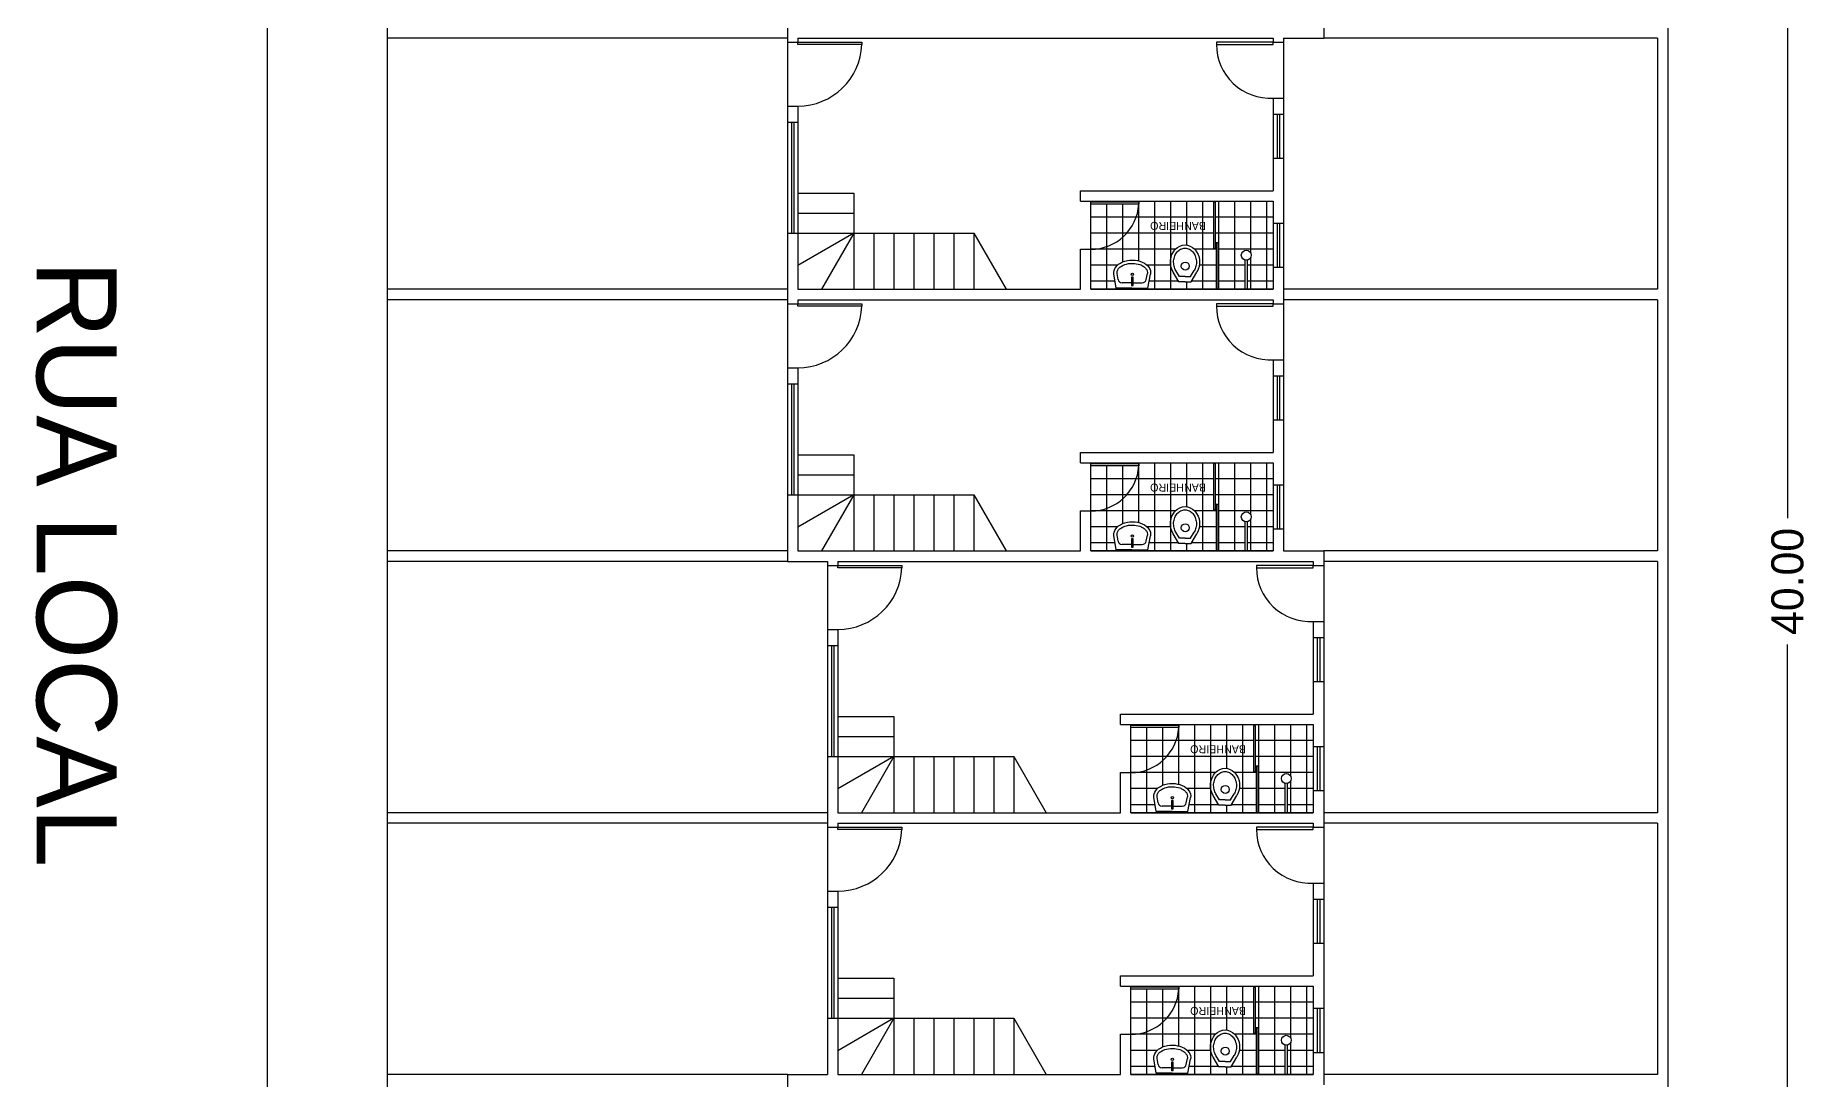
# Model space of a CAD drawing. Extents: x -74 to 202, y -59 to 73.
# Drawn here: x 61.41 to 83.56, y -25.9 to -12.86 of the extents above; entities that cross this region are included whole.
import ezdxf
from ezdxf.enums import TextEntityAlignment as Align

# ---------------------------------------------------------------- set-up
doc = ezdxf.new("R2010")
doc.units = 0
doc.layers.get('0').update_dxf_attribs({"linetype": 'CONTINUOUS'})
doc.layers.get('DEFPOINTS').update_dxf_attribs({"linetype": 'CONTINUOUS'})
for name, color, linetype in [('DIM', 244, 'CONTINUOUS'), ('EQUIPAMENTOS', 1, 'CONTINUOUS'), ('PAREDE', 7, 'CONTINUOUS'), ('PISO', 30, 'CONTINUOUS'), ('PORTA', 1, 'CONTINUOUS'), ('TEXTO', 1, 'CONTINUOUS'), ('VISTAL', 30, 'CONTINUOUS'), ('VISTAP', 244, 'CONTINUOUS')]:
    doc.layers.add(name, color=color, linetype=linetype)
doc.dimstyles.get("Standard").update_dxf_attribs({"dimscale": 0, "dimtxt": 0.1, "dimasz": 0.12, "dimexe": 0.05, "dimexo": 0.0625, "dimgap": 0.09, "dimtad": 0, "dimzin": 0, "dimtxsty": 'STANDARD', "dimblk1": 'NONE', "dimblk2": 'NONE', "dimsah": 1, "dimcen": 0.09, "dimclrd": 244, "dimclre": 244, "dimclrt": 244, "dimazin": 3, "dimtfac": 1, "dimtdec": 4, "dimtofl": 0, "dimtmove": 0, "dimatfit": 3, "dimtolj": 1, "dimtzin": 0})

# ---------------------------------------------------------------- blocks, each defined once
blk = doc.blocks.new('*D58')
at = {"color": 244, "linetype": 'BYBLOCK'}
for p, q in [((81.867, 0.321), (83.35, 0.321)), ((83.3, 0.321), (83.3, -18.889)), ((83.3, -39.679), (83.3, -20.469)), ((81.867, -39.679), (83.35, -39.679))]:
    blk.add_line(p, q, dxfattribs=at)
at = {"layer": 'DEFPOINTS', "color": 0, "linetype": 'BYBLOCK'}
for p in [(81.804, 0.321), (81.804, -39.679), (83.3, -39.679)]:
    blk.add_point(p, dxfattribs=at)
at = {"color": 244, "linetype": 'BYBLOCK', "insert": (83.3, -19.679), "char_height": 0.4, "attachment_point": 5, "rotation": 90}
blk.add_mtext('\\A1;40.00', dxfattribs=at)
blk = doc.blocks.new('_NONE')

msp = doc.modelspace()

# ---------------------------------------------------------------- linework, layer by layer
at = {"layer": 'DIM', "color": 244, "linetype": 'CONTINUOUS'}
for p, q in [((76.87418, -16.02889), (74.59418, -16.02889)), ((76.87418, -19.29889), (74.59418, -19.29889)), ((77.37418, -22.56889), (75.09418, -22.56889)), ((77.37418, -25.83889), (75.09418, -25.83889))]:
    msp.add_line(p, q, dxfattribs=at)
at = {"layer": 'EQUIPAMENTOS', "color": 244, "linetype": 'CONTINUOUS'}
for p, q in [((74.91173, -16.01418), (74.88363, -15.83553)), ((74.93497, -15.9045), (74.92315, -15.82932)), ((75.10397, -15.94673), (74.98436, -15.94673)), ((75.12491, -15.94673), (75.2377, -15.94673)), ((75.28679, -15.90618), (75.30116, -15.83158)), ((75.30673, -16.01418), (75.34044, -15.83914)), ((75.10923, -16.01418), (74.91173, -16.01418)), ((75.10923, -16.01418), (75.30673, -16.01418)), ((74.91173, -19.28418), (74.88363, -19.10553)), ((74.93497, -19.1745), (74.92315, -19.09932)), ((75.10397, -19.21673), (74.98436, -19.21673)), ((75.12491, -19.21673), (75.2377, -19.21673)), ((75.28679, -19.17618), (75.30116, -19.10158)), ((75.30673, -19.28418), (75.34044, -19.10914)), ((75.10923, -19.28418), (74.91173, -19.28418)), ((75.10923, -19.28418), (75.30673, -19.28418)), ((75.43497, -22.4445), (75.42315, -22.36932)), ((75.78679, -22.44618), (75.80116, -22.37158)), ((75.41173, -22.55418), (75.38363, -22.37553)), ((75.60923, -22.55418), (75.41173, -22.55418)), ((75.60397, -22.48673), (75.48436, -22.48673)), ((75.60923, -22.55418), (75.80673, -22.55418)), ((75.62491, -22.48673), (75.7377, -22.48673)), ((75.80673, -22.55418), (75.84044, -22.37914)), ((75.41173, -25.82418), (75.38363, -25.64553)), ((75.43497, -25.7145), (75.42315, -25.63932)), ((75.78679, -25.71618), (75.80116, -25.64158)), ((75.80673, -25.82418), (75.84044, -25.64914)), ((75.60923, -25.82418), (75.41173, -25.82418)), ((75.60397, -25.75673), (75.48436, -25.75673)), ((75.60923, -25.82418), (75.80673, -25.82418)), ((75.62491, -25.75673), (75.7377, -25.75673))]:
    msp.add_line(p, q, dxfattribs=at)
at = {"layer": 'EQUIPAMENTOS', "color": 244, "linetype": 'CONTINUOUS', "ltscale": 0.3}
for p, q in [((75.69562, -15.93409), (75.62293, -15.81374)), ((75.70275, -15.86852), (75.65717, -15.79306)), ((75.77162, -15.93409), (75.69562, -15.93409)), ((75.77333, -15.86852), (75.70275, -15.86852)), ((75.77162, -15.93409), (75.84762, -15.93409)), ((75.77333, -15.86852), (75.84049, -15.86852)), ((75.84049, -15.86852), (75.88608, -15.79306)), ((75.84762, -15.93409), (75.92032, -15.81374)), ((75.69562, -19.20409), (75.62293, -19.08374)), ((75.70275, -19.13852), (75.65717, -19.06306)), ((75.77162, -19.20409), (75.69562, -19.20409)), ((75.77333, -19.13852), (75.70275, -19.13852)), ((75.77162, -19.20409), (75.84762, -19.20409)), ((75.77333, -19.13852), (75.84049, -19.13852)), ((75.84049, -19.13852), (75.88608, -19.06306)), ((75.84762, -19.20409), (75.92032, -19.08374)), ((76.19562, -22.47409), (76.12293, -22.35374)), ((76.20275, -22.40852), (76.15717, -22.33306)), ((76.34049, -22.40852), (76.38608, -22.33306)), ((76.34762, -22.47409), (76.42032, -22.35374)), ((76.27162, -22.47409), (76.19562, -22.47409)), ((76.27333, -22.40852), (76.20275, -22.40852)), ((76.27162, -22.47409), (76.34762, -22.47409)), ((76.27333, -22.40852), (76.34049, -22.40852)), ((76.19562, -25.74409), (76.12293, -25.62374)), ((76.20275, -25.67852), (76.15717, -25.60306)), ((76.27333, -25.67852), (76.20275, -25.67852)), ((76.27333, -25.67852), (76.34049, -25.67852)), ((76.34049, -25.67852), (76.38608, -25.60306)), ((76.34762, -25.74409), (76.42032, -25.62374)), ((76.27162, -25.74409), (76.19562, -25.74409)), ((76.27162, -25.74409), (76.34762, -25.74409))]:
    msp.add_line(p, q, dxfattribs=at)
at = {"layer": 'EQUIPAMENTOS', "color": 244, "linetype": 'CONTINUOUS'}
for centre, start, end in [((74.98436, -15.89673), 188.938415, 270), ((75.2377, -15.89673), 270, 349.099726), ((74.98436, -19.16673), 188.938415, 270), ((75.2377, -19.16673), 270, 349.099726), ((75.48436, -22.43673), 188.938415, 270), ((75.7377, -22.43673), 270, 349.099726), ((75.48436, -25.70673), 188.938415, 270), ((75.7377, -25.70673), 270, 349.099726)]:
    msp.add_arc(centre, 0.05, start, end, dxfattribs=at)
at = {"layer": 'EQUIPAMENTOS', "color": 244, "linetype": 'CONTINUOUS', "ltscale": 0.3, "extrusion": (0, 0, -1)}
for centre in [(75.77162, -15.68909), (75.77162, -18.95909), (76.27162, -22.22909), (76.27162, -25.49909)]:
    msp.add_ellipse(centre, major_axis=(0, 0.215), ratio=0.84883721, start_param=-2.18928075, end_param=2.18928075, dxfattribs=at)
at = {"layer": 'EQUIPAMENTOS', "color": 244, "linetype": 'CONTINUOUS', "extrusion": (0, 0, -1)}
for centre in [(75.11235, -15.81919), (75.11235, -19.08919), (75.61235, -22.35919), (75.61235, -25.62919)]:
    msp.add_ellipse(centre, major_axis=(0.23, 0), ratio=0.67391304, start_param=3.03599201, end_param=6.41224252, dxfattribs=at)
at = {"layer": 'PAREDE', "color": 244, "linetype": 'CONTINUOUS'}
for p, q in [((77.50418, -12.48389), (77.50418, -12.88889)), ((70.80418, -12.75889), (70.80418, -12.93889)), ((70.80418, -12.93889), (70.93418, -12.93889)), ((70.93418, -12.88889), (76.87418, -12.88889)), ((70.93418, -12.88889), (70.93418, -12.93889)), ((71.30418, -12.88889), (76.87418, -12.88889)), ((76.87418, -12.88889), (76.87418, -12.93889)), ((76.87418, -12.93889), (77.00418, -12.93889)), ((77.00418, -12.88889), (77.50418, -12.88889)), ((77.00418, -12.88889), (77.00418, -12.93889)), ((76.87418, -13.63889), (76.87418, -13.83889)), ((76.87418, -13.63889), (77.00418, -13.63889)), ((77.00418, -13.63889), (77.00418, -13.83889)), ((70.80418, -13.73889), (70.80418, -13.93889)), ((70.80418, -13.73889), (70.93418, -13.73889)), ((70.80418, -13.93889), (70.93418, -13.93889)), ((70.93418, -13.73889), (70.93418, -13.93889)), ((76.87418, -13.83889), (77.00418, -13.83889)), ((76.87418, -14.38889), (77.00418, -14.38889)), ((77.00418, -14.38889), (77.00418, -15.20389)), ((74.46418, -14.79889), (76.87418, -14.79889)), ((74.46418, -14.92889), (74.46418, -14.79889)), ((74.46418, -14.92889), (76.87418, -14.92889)), ((76.87418, -14.92889), (76.87418, -15.20389)), ((76.87418, -15.20389), (77.00418, -15.20389)), ((70.80418, -15.32889), (70.80418, -16.15889)), ((70.93418, -15.32889), (70.93418, -16.02889)), ((74.46418, -16.02889), (74.46418, -15.52889)), ((74.46418, -15.52889), (74.59418, -15.52889)), ((74.59418, -16.02889), (74.59418, -15.52889)), ((76.87418, -15.75389), (76.87418, -16.02889)), ((76.87418, -15.75389), (77.00418, -15.75389)), ((77.00418, -15.75389), (77.00418, -16.15889)), ((70.80418, -16.02889), (70.80418, -16.20889)), ((70.93418, -16.02889), (74.46418, -16.02889)), ((70.93418, -16.15889), (76.87418, -16.15889)), ((70.93418, -16.15889), (76.87418, -16.15889)), ((70.93418, -16.15889), (70.93418, -16.20889)), ((74.59418, -16.02889), (76.87418, -16.02889)), ((76.87418, -16.15889), (76.87418, -16.20889)), ((77.00418, -16.02889), (77.00418, -16.20889)), ((70.80418, -16.20889), (70.93418, -16.20889)), ((76.87418, -16.20889), (77.00418, -16.20889)), ((70.80418, -17.00889), (70.80418, -17.20889)), ((70.80418, -17.00889), (70.93418, -17.00889)), ((70.93418, -17.00889), (70.93418, -17.20889)), ((76.87418, -16.90889), (76.87418, -17.10889)), ((76.87418, -16.90889), (77.00418, -16.90889)), ((77.00418, -16.90889), (77.00418, -17.10889)), ((70.80418, -17.20889), (70.93418, -17.20889)), ((76.87418, -17.10889), (77.00418, -17.10889)), ((76.87418, -17.65889), (77.00418, -17.65889)), ((77.00418, -17.65889), (77.00418, -18.47389)), ((74.46418, -18.19889), (74.46418, -18.06889)), ((74.46418, -18.06889), (76.87418, -18.06889)), ((74.46418, -18.19889), (76.87418, -18.19889)), ((76.87418, -18.19889), (76.87418, -18.47389)), ((70.93418, -18.59889), (70.93418, -19.29889)), ((76.87418, -18.47389), (77.00418, -18.47389)), ((74.46418, -18.79889), (74.59418, -18.79889)), ((74.46418, -19.29889), (74.46418, -18.79889)), ((74.59418, -19.29889), (74.59418, -18.79889)), ((76.87418, -19.02389), (76.87418, -19.29889)), ((76.87418, -19.02389), (77.00418, -19.02389)), ((70.80418, -19.42889), (71.30418, -19.42889)), ((70.93418, -19.29889), (74.46418, -19.29889)), ((71.30418, -19.42889), (71.30418, -19.47889)), ((71.30418, -19.47889), (71.43418, -19.47889)), ((71.43418, -19.42889), (71.43418, -19.47889)), ((71.43418, -19.42889), (77.37418, -19.42889)), ((71.43418, -19.42889), (77.37418, -19.42889)), ((74.59418, -19.29889), (76.87418, -19.29889)), ((77.00418, -19.29889), (77.50418, -19.29889)), ((77.37418, -19.42889), (77.37418, -19.47889)), ((77.37418, -19.47889), (77.50418, -19.47889)), ((77.50418, -19.29889), (77.50418, -19.47889)), ((77.50418, -19.29889), (77.50418, -19.42889)), ((71.30418, -20.27889), (71.43418, -20.27889)), ((71.30418, -20.27889), (71.30418, -20.47889)), ((71.43418, -20.27889), (71.43418, -20.47889)), ((77.37418, -20.17889), (77.50418, -20.17889)), ((77.37418, -20.17889), (77.37418, -20.37889)), ((77.37418, -20.37889), (77.50418, -20.37889)), ((77.50418, -20.17889), (77.50418, -20.37889)), ((71.30418, -20.47889), (71.43418, -20.47889)), ((77.37418, -20.92889), (77.50418, -20.92889)), ((77.50418, -20.92889), (77.50418, -21.74389)), ((74.96418, -21.46889), (74.96418, -21.33889)), ((74.96418, -21.33889), (77.37418, -21.33889)), ((74.96418, -21.46889), (77.37418, -21.46889)), ((77.37418, -21.46889), (77.37418, -21.74389)), ((71.30418, -21.86889), (71.30418, -22.69889)), ((71.43418, -21.86889), (71.43418, -22.56889)), ((77.37418, -21.74389), (77.50418, -21.74389)), ((74.96418, -22.06889), (75.09418, -22.06889)), ((74.96418, -22.56889), (74.96418, -22.06889)), ((75.09418, -22.56889), (75.09418, -22.06889)), ((77.37418, -22.29389), (77.50418, -22.29389)), ((77.37418, -22.29389), (77.37418, -22.56889)), ((77.50418, -22.29389), (77.50418, -22.69889)), ((71.30418, -22.56889), (71.30418, -22.74889)), ((71.43418, -22.56889), (74.96418, -22.56889)), ((75.09418, -22.56889), (77.37418, -22.56889)), ((77.50418, -22.56889), (77.50418, -22.74889)), ((71.30418, -22.74889), (71.43418, -22.74889)), ((71.43418, -22.69889), (71.43418, -22.74889)), ((71.43418, -22.69889), (77.37418, -22.69889)), ((71.43418, -22.69889), (77.37418, -22.69889)), ((77.37418, -22.69889), (77.37418, -22.74889)), ((77.37418, -22.74889), (77.50418, -22.74889)), ((77.37418, -23.44889), (77.50418, -23.44889)), ((77.37418, -23.44889), (77.37418, -23.64889)), ((77.50418, -23.44889), (77.50418, -23.64889)), ((71.30418, -23.54889), (71.43418, -23.54889)), ((71.30418, -23.54889), (71.30418, -23.74889)), ((71.43418, -23.54889), (71.43418, -23.74889)), ((77.37418, -23.64889), (77.50418, -23.64889)), ((71.30418, -23.74889), (71.43418, -23.74889)), ((77.37418, -24.19889), (77.50418, -24.19889)), ((77.50418, -24.19889), (77.50418, -25.01389)), ((74.96418, -24.73889), (74.96418, -24.60889)), ((74.96418, -24.60889), (77.37418, -24.60889)), ((74.96418, -24.73889), (77.37418, -24.73889)), ((77.37418, -24.73889), (77.37418, -25.01389)), ((77.37418, -25.01389), (77.50418, -25.01389)), ((71.30418, -25.13889), (71.30418, -25.83889)), ((71.43418, -25.13889), (71.43418, -25.83889)), ((74.96418, -25.33889), (75.09418, -25.33889)), ((74.96418, -25.83889), (74.96418, -25.33889)), ((75.09418, -25.83889), (75.09418, -25.33889)), ((77.37418, -25.56389), (77.50418, -25.56389)), ((77.37418, -25.56389), (77.37418, -25.83889)), ((77.50418, -25.56389), (77.50418, -25.96889)), ((70.80418, -25.83889), (71.30418, -25.83889)), ((71.43418, -25.83889), (74.96418, -25.83889)), ((75.09418, -25.83889), (77.37418, -25.83889))]:
    msp.add_line(p, q, dxfattribs=at)
at = {"layer": 'PISO', "color": 30, "linetype": 'CONTINUOUS'}
for p, q in [((74.59418, -15.52889), (74.59418, -14.92889)), ((74.79418, -14.93596), (74.79418, -14.92889)), ((74.79418, -16.02889), (74.79418, -14.96596)), ((74.99418, -14.93596), (74.99418, -14.92889)), ((74.99418, -15.68622), (74.99418, -14.96596)), ((75.19418, -15.67434), (75.19418, -14.92889)), ((75.39418, -16.02889), (75.39418, -14.92889)), ((75.59418, -16.02889), (75.59418, -14.92889)), ((75.79418, -15.47573), (75.79418, -14.92889)), ((75.99418, -16.02889), (75.99418, -14.92889)), ((76.19418, -16.02889), (76.19418, -14.92889)), ((76.39418, -16.02889), (76.39418, -14.92889)), ((76.59418, -15.57858), (76.59418, -14.92889)), ((76.79418, -16.02889), (76.79418, -14.92889)), ((76.12928, -15.12889), (74.59418, -15.12889)), ((76.87418, -15.12889), (76.15428, -15.12889)), ((76.12928, -15.32889), (74.59418, -15.32889)), ((76.87418, -15.32889), (76.15428, -15.32889)), ((75.6499, -15.52889), (74.59418, -15.52889)), ((74.92542, -15.72889), (74.59418, -15.72889)), ((75.59228, -15.72889), (75.29929, -15.72889)), ((76.16005, -15.52889), (75.89334, -15.52889)), ((76.16005, -15.72889), (75.95097, -15.72889)), ((76.87418, -15.52889), (76.18505, -15.52889)), ((76.52233, -15.72889), (76.18505, -15.72889)), ((76.87418, -15.72889), (76.55233, -15.72889)), ((76.59418, -16.02889), (76.59418, -15.62672)), ((74.89832, -15.92889), (74.59418, -15.92889)), ((75.69249, -15.92889), (75.32316, -15.92889)), ((75.79418, -16.02889), (75.79418, -15.93409)), ((76.16005, -15.92889), (75.85076, -15.92889)), ((76.52233, -15.92889), (76.18505, -15.92889)), ((76.87418, -15.92889), (76.55233, -15.92889)), ((74.59418, -18.79889), (74.59418, -18.19889)), ((74.79418, -18.20596), (74.79418, -18.19889)), ((74.79418, -19.29889), (74.79418, -18.23596)), ((74.99418, -18.20596), (74.99418, -18.19889)), ((74.99418, -18.95622), (74.99418, -18.23596)), ((75.19418, -18.94434), (75.19418, -18.19889)), ((75.39418, -19.29889), (75.39418, -18.19889)), ((75.59418, -19.29889), (75.59418, -18.19889)), ((75.79418, -18.74573), (75.79418, -18.19889)), ((75.99418, -19.29889), (75.99418, -18.19889)), ((76.19418, -19.29889), (76.19418, -18.19889)), ((76.39418, -19.29889), (76.39418, -18.19889)), ((76.59418, -18.84858), (76.59418, -18.19889)), ((76.79418, -19.29889), (76.79418, -18.19889)), ((76.12928, -18.39889), (74.59418, -18.39889)), ((76.12928, -18.59889), (74.59418, -18.59889)), ((76.87418, -18.39889), (76.15428, -18.39889)), ((76.87418, -18.59889), (76.15428, -18.59889)), ((75.6499, -18.79889), (74.59418, -18.79889)), ((76.16005, -18.79889), (75.89334, -18.79889)), ((76.87418, -18.79889), (76.18505, -18.79889)), ((74.92542, -18.99889), (74.59418, -18.99889)), ((75.59228, -18.99889), (75.29929, -18.99889)), ((76.16005, -18.99889), (75.95097, -18.99889)), ((76.52233, -18.99889), (76.18505, -18.99889)), ((76.87418, -18.99889), (76.55233, -18.99889)), ((76.59418, -19.29889), (76.59418, -18.89672)), ((74.89832, -19.19889), (74.59418, -19.19889)), ((75.69249, -19.19889), (75.32316, -19.19889)), ((75.79418, -19.29889), (75.79418, -19.20409)), ((76.16005, -19.19889), (75.85076, -19.19889)), ((76.52233, -19.19889), (76.18505, -19.19889)), ((76.87418, -19.19889), (76.55233, -19.19889)), ((75.09418, -22.06889), (75.09418, -21.46889)), ((75.29418, -21.47596), (75.29418, -21.46889)), ((75.49418, -21.47596), (75.49418, -21.46889)), ((75.69418, -22.21434), (75.69418, -21.46889)), ((75.89418, -22.56889), (75.89418, -21.46889)), ((76.09418, -22.56889), (76.09418, -21.46889)), ((76.29418, -22.01573), (76.29418, -21.46889)), ((76.49418, -22.56889), (76.49418, -21.46889)), ((76.69418, -22.56889), (76.69418, -21.46889)), ((76.89418, -22.56889), (76.89418, -21.46889)), ((77.09418, -22.11858), (77.09418, -21.46889)), ((77.29418, -22.56889), (77.29418, -21.46889)), ((76.62928, -21.66889), (75.09418, -21.66889)), ((75.29418, -22.56889), (75.29418, -21.50596)), ((75.49418, -22.22622), (75.49418, -21.50596)), ((77.37418, -21.66889), (76.65428, -21.66889)), ((76.62928, -21.86889), (75.09418, -21.86889)), ((77.37418, -21.86889), (76.65428, -21.86889)), ((76.1499, -22.06889), (75.09418, -22.06889)), ((76.66005, -22.06889), (76.39334, -22.06889)), ((77.37418, -22.06889), (76.68505, -22.06889)), ((75.42542, -22.26889), (75.09418, -22.26889)), ((76.09228, -22.26889), (75.79929, -22.26889)), ((76.66005, -22.26889), (76.45097, -22.26889)), ((77.02233, -22.26889), (76.68505, -22.26889)), ((77.37418, -22.26889), (77.05233, -22.26889)), ((77.09418, -22.56889), (77.09418, -22.16672)), ((75.39832, -22.46889), (75.09418, -22.46889)), ((76.19249, -22.46889), (75.82316, -22.46889)), ((76.29418, -22.56889), (76.29418, -22.47409)), ((76.66005, -22.46889), (76.35076, -22.46889)), ((77.02233, -22.46889), (76.68505, -22.46889)), ((77.37418, -22.46889), (77.05233, -22.46889)), ((75.09418, -25.33889), (75.09418, -24.73889)), ((75.29418, -24.74596), (75.29418, -24.73889)), ((75.29418, -25.83889), (75.29418, -24.77596)), ((75.49418, -24.74596), (75.49418, -24.73889)), ((75.49418, -25.49622), (75.49418, -24.77596)), ((75.69418, -25.48434), (75.69418, -24.73889)), ((75.89418, -25.83889), (75.89418, -24.73889)), ((76.09418, -25.83889), (76.09418, -24.73889)), ((76.29418, -25.28573), (76.29418, -24.73889)), ((76.49418, -25.83889), (76.49418, -24.73889)), ((76.69418, -25.83889), (76.69418, -24.73889)), ((76.89418, -25.83889), (76.89418, -24.73889)), ((77.09418, -25.38858), (77.09418, -24.73889)), ((77.29418, -25.83889), (77.29418, -24.73889)), ((76.62928, -24.93889), (75.09418, -24.93889)), ((77.37418, -24.93889), (76.65428, -24.93889)), ((76.62928, -25.13889), (75.09418, -25.13889)), ((77.37418, -25.13889), (76.65428, -25.13889)), ((76.1499, -25.33889), (75.09418, -25.33889)), ((76.66005, -25.33889), (76.39334, -25.33889)), ((77.37418, -25.33889), (76.68505, -25.33889)), ((77.09418, -25.83889), (77.09418, -25.43672)), ((75.42542, -25.53889), (75.09418, -25.53889)), ((76.09228, -25.53889), (75.79929, -25.53889)), ((76.66005, -25.53889), (76.45097, -25.53889)), ((77.02233, -25.53889), (76.68505, -25.53889)), ((77.37418, -25.53889), (77.05233, -25.53889)), ((75.39832, -25.73889), (75.09418, -25.73889)), ((76.19249, -25.73889), (75.82316, -25.73889)), ((76.29418, -25.83889), (76.29418, -25.74409)), ((76.66005, -25.73889), (76.35076, -25.73889)), ((77.02233, -25.73889), (76.68505, -25.73889)), ((77.37418, -25.73889), (77.05233, -25.73889))]:
    msp.add_line(p, q, dxfattribs=at)
at = {"layer": 'PISO', "color": 244, "linetype": 'CONTINUOUS'}
for p, q in [((73.13418, -15.32889), (73.53832, -16.02889)), ((73.13418, -18.59889), (73.53832, -19.29889)), ((73.63418, -21.86889), (74.03832, -22.56889)), ((73.63418, -25.13889), (74.03832, -25.83889))]:
    msp.add_line(p, q, dxfattribs=at)
at = {"layer": 'PORTA', "color": 244, "linetype": 'CONTINUOUS'}
for p, q in [((76.52233, -16.028), (76.52233, -15.66028)), ((76.55233, -16.028), (76.55233, -15.66028)), ((76.52233, -19.298), (76.52233, -18.93028)), ((76.55233, -19.298), (76.55233, -18.93028)), ((77.02233, -22.568), (77.02233, -22.20028)), ((77.05233, -22.568), (77.05233, -22.20028)), ((77.02233, -25.838), (77.02233, -25.47028)), ((77.05233, -25.838), (77.05233, -25.47028))]:
    msp.add_line(p, q, dxfattribs=at)
at = {"layer": 'PORTA', "color": 30, "linetype": 'CONTINUOUS'}
for points in [[(76.15428, -15.5137), (76.15428, -14.9417), (76.12928, -14.9417), (76.12928, -15.5137)], [(76.18505, -16.02073), (76.18505, -15.44873), (76.16005, -15.44873), (76.16005, -16.02073)], [(76.15428, -18.7837), (76.15428, -18.2117), (76.12928, -18.2117), (76.12928, -18.7837)], [(76.18505, -19.29073), (76.18505, -18.71873), (76.16005, -18.71873), (76.16005, -19.29073)], [(76.65428, -22.0537), (76.65428, -21.4817), (76.62928, -21.4817), (76.62928, -22.0537)], [(76.68505, -22.56073), (76.68505, -21.98873), (76.66005, -21.98873), (76.66005, -22.56073)], [(76.65428, -25.3237), (76.65428, -24.7517), (76.62928, -24.7517), (76.62928, -25.3237)], [(76.68505, -25.83073), (76.68505, -25.25873), (76.66005, -25.25873), (76.66005, -25.83073)]]:
    msp.add_lwpolyline(points, close=True, dxfattribs=at)
at = {"layer": 'PORTA', "color": 244, "linetype": 'CONTINUOUS'}
for points in [[(75.12491, -15.98006), (75.12491, -15.87679), (75.10397, -15.87679), (75.10397, -15.98006)], [(75.12491, -19.25006), (75.12491, -19.14679), (75.10397, -19.14679), (75.10397, -19.25006)], [(75.62491, -22.52006), (75.62491, -22.41679), (75.60397, -22.41679), (75.60397, -22.52006)], [(75.62491, -25.79006), (75.62491, -25.68679), (75.60397, -25.68679), (75.60397, -25.79006)]]:
    msp.add_lwpolyline(points, close=True, dxfattribs=at)
for centre, radius in [((75.77499, -15.73889), 0.05), ((76.53713, -15.60265), 0.06192), ((75.11444, -15.8428), 0.01491), ((76.53713, -18.87265), 0.06192), ((75.77499, -19.00889), 0.05), ((75.11444, -19.1128), 0.01491), ((77.03713, -22.14265), 0.06192), ((75.61444, -22.3828), 0.01491), ((76.27499, -22.27889), 0.05), ((77.03713, -25.41265), 0.06192), ((75.61444, -25.6528), 0.01491), ((76.27499, -25.54889), 0.05)]:
    msp.add_circle(centre, radius, dxfattribs=at)
for centre, radius, start, end in [((70.93418, -12.93831), 0.80058, 270, 357.810619), ((76.83531, -12.96889), 0.67113, 180, 273.320565), ((74.59418, -14.92719), 0.60171, 270, 356.304874), ((70.93418, -16.20831), 0.80058, 270, 357.810619), ((76.83531, -16.23889), 0.67113, 180, 273.320565), ((74.59418, -18.19719), 0.60171, 270, 356.304874), ((71.43418, -19.47831), 0.80058, 270, 357.810619), ((77.33531, -19.50889), 0.67113, 180, 273.320565), ((75.09418, -21.46719), 0.60171, 270, 356.304874), ((71.43418, -22.74831), 0.80058, 270, 357.810619), ((77.33531, -22.77889), 0.67113, 180, 273.320565), ((75.09418, -24.73719), 0.60171, 270, 356.304874)]:
    msp.add_arc(centre, radius, start, end, dxfattribs=at)
for points, knots in [([(74.92315, -15.82932), (74.92168, -15.81997), (74.92215, -15.8104), (74.92812, -15.79016), (74.93373, -15.77951), (74.95117, -15.75852), (74.96311, -15.74826), (74.99098, -15.73081), (75.00698, -15.72373), (75.04774, -15.70967), (75.08082, -15.70401), (75.14737, -15.70439), (75.1803, -15.71044), (75.22066, -15.72497), (75.23631, -15.73216), (75.26365, -15.74987), (75.27539, -15.76033), (75.29221, -15.78151), (75.29748, -15.79219), (75.30281, -15.81252), (75.30298, -15.82213), (75.30116, -15.83158)], [3.03599201, 3.03599201, 3.03599201, 3.03599201, 3.31734622, 3.31734622, 3.59870043, 3.59870043, 3.88005464, 3.88005464, 4.16140885, 4.16140885, 4.72411727, 4.72411727, 5.28682568, 5.28682568, 5.56817989, 5.56817989, 5.8495341, 5.8495341, 6.13088831, 6.13088831, 6.41224252, 6.41224252, 6.41224252, 6.41224252]), ([(75.65717, -15.79306), (75.64793, -15.77776), (75.64006, -15.7594), (75.63012, -15.71866), (75.62809, -15.69627), (75.63119, -15.65209), (75.63631, -15.63038), (75.65187, -15.59213), (75.66224, -15.57557), (75.68489, -15.54915), (75.70022, -15.53612), (75.73431, -15.51873), (75.75292, -15.51409), (75.79033, -15.51409), (75.80894, -15.51873), (75.84302, -15.53612), (75.85835, -15.54915), (75.881, -15.57557), (75.89138, -15.59213), (75.90693, -15.63038), (75.91205, -15.65209), (75.91515, -15.69627), (75.91313, -15.71866), (75.90318, -15.7594), (75.89532, -15.77776), (75.88608, -15.79306)], [-2.18928075, -2.18928075, -2.18928075, -2.18928075, -1.82440063, -1.82440063, -1.4595205, -1.4595205, -1.09464038, -1.09464038, -0.72976025, -0.72976025, -0.36488013, -0.36488013, 0, 0, 0.36488013, 0.36488013, 0.72976025, 0.72976025, 1.09464038, 1.09464038, 1.4595205, 1.4595205, 1.82440063, 1.82440063, 2.18928075, 2.18928075, 2.18928075, 2.18928075]), ([(75.65717, -19.06306), (75.64793, -19.04776), (75.64006, -19.0294), (75.63012, -18.98866), (75.62809, -18.96627), (75.63119, -18.92209), (75.63631, -18.90038), (75.65187, -18.86213), (75.66224, -18.84557), (75.68489, -18.81915), (75.70022, -18.80612), (75.73431, -18.78873), (75.75292, -18.78409), (75.79033, -18.78409), (75.80894, -18.78873), (75.84302, -18.80612), (75.85835, -18.81915), (75.881, -18.84557), (75.89138, -18.86213), (75.90693, -18.90038), (75.91205, -18.92209), (75.91515, -18.96627), (75.91313, -18.98866), (75.90318, -19.0294), (75.89532, -19.04776), (75.88608, -19.06306)], [-2.18928075, -2.18928075, -2.18928075, -2.18928075, -1.82440063, -1.82440063, -1.4595205, -1.4595205, -1.09464038, -1.09464038, -0.72976025, -0.72976025, -0.36488013, -0.36488013, 0, 0, 0.36488013, 0.36488013, 0.72976025, 0.72976025, 1.09464038, 1.09464038, 1.4595205, 1.4595205, 1.82440063, 1.82440063, 2.18928075, 2.18928075, 2.18928075, 2.18928075]), ([(74.92315, -19.09932), (74.92168, -19.08997), (74.92215, -19.0804), (74.92812, -19.06016), (74.93373, -19.04951), (74.95117, -19.02852), (74.96311, -19.01826), (74.99098, -19.00081), (75.00698, -18.99373), (75.04774, -18.97967), (75.08082, -18.97401), (75.14737, -18.97439), (75.1803, -18.98044), (75.22066, -18.99497), (75.23631, -19.00216), (75.26365, -19.01987), (75.27539, -19.03033), (75.29221, -19.05151), (75.29748, -19.06219), (75.30281, -19.08252), (75.30298, -19.09213), (75.30116, -19.10158)], [3.03599201, 3.03599201, 3.03599201, 3.03599201, 3.31734622, 3.31734622, 3.59870043, 3.59870043, 3.88005464, 3.88005464, 4.16140885, 4.16140885, 4.72411727, 4.72411727, 5.28682568, 5.28682568, 5.56817989, 5.56817989, 5.8495341, 5.8495341, 6.13088831, 6.13088831, 6.41224252, 6.41224252, 6.41224252, 6.41224252]), ([(76.15717, -22.33306), (76.14793, -22.31776), (76.14006, -22.2994), (76.13012, -22.25866), (76.12809, -22.23627), (76.13119, -22.19209), (76.13631, -22.17038), (76.15187, -22.13213), (76.16224, -22.11557), (76.18489, -22.08915), (76.20022, -22.07612), (76.23431, -22.05873), (76.25292, -22.05409), (76.29033, -22.05409), (76.30894, -22.05873), (76.34302, -22.07612), (76.35835, -22.08915), (76.381, -22.11557), (76.39138, -22.13213), (76.40693, -22.17038), (76.41205, -22.19209), (76.41515, -22.23627), (76.41313, -22.25866), (76.40318, -22.2994), (76.39532, -22.31776), (76.38608, -22.33306)], [-2.18928075, -2.18928075, -2.18928075, -2.18928075, -1.82440063, -1.82440063, -1.4595205, -1.4595205, -1.09464038, -1.09464038, -0.72976025, -0.72976025, -0.36488013, -0.36488013, 0, 0, 0.36488013, 0.36488013, 0.72976025, 0.72976025, 1.09464038, 1.09464038, 1.4595205, 1.4595205, 1.82440063, 1.82440063, 2.18928075, 2.18928075, 2.18928075, 2.18928075]), ([(75.42315, -22.36932), (75.42168, -22.35997), (75.42215, -22.3504), (75.42812, -22.33016), (75.43373, -22.31951), (75.45117, -22.29852), (75.46311, -22.28826), (75.49098, -22.27081), (75.50698, -22.26373), (75.54774, -22.24967), (75.58082, -22.24401), (75.64737, -22.24439), (75.6803, -22.25044), (75.72066, -22.26497), (75.73631, -22.27216), (75.76365, -22.28987), (75.77539, -22.30033), (75.79221, -22.32151), (75.79748, -22.33219), (75.80281, -22.35252), (75.80298, -22.36213), (75.80116, -22.37158)], [3.03599201, 3.03599201, 3.03599201, 3.03599201, 3.31734622, 3.31734622, 3.59870043, 3.59870043, 3.88005464, 3.88005464, 4.16140885, 4.16140885, 4.72411727, 4.72411727, 5.28682568, 5.28682568, 5.56817989, 5.56817989, 5.8495341, 5.8495341, 6.13088831, 6.13088831, 6.41224252, 6.41224252, 6.41224252, 6.41224252]), ([(76.15717, -25.60306), (76.14793, -25.58776), (76.14006, -25.5694), (76.13012, -25.52866), (76.12809, -25.50627), (76.13119, -25.46209), (76.13631, -25.44038), (76.15187, -25.40213), (76.16224, -25.38557), (76.18489, -25.35915), (76.20022, -25.34612), (76.23431, -25.32873), (76.25292, -25.32409), (76.29033, -25.32409), (76.30894, -25.32873), (76.34302, -25.34612), (76.35835, -25.35915), (76.381, -25.38557), (76.39138, -25.40213), (76.40693, -25.44038), (76.41205, -25.46209), (76.41515, -25.50627), (76.41313, -25.52866), (76.40318, -25.5694), (76.39532, -25.58776), (76.38608, -25.60306)], [-2.18928075, -2.18928075, -2.18928075, -2.18928075, -1.82440063, -1.82440063, -1.4595205, -1.4595205, -1.09464038, -1.09464038, -0.72976025, -0.72976025, -0.36488013, -0.36488013, 0, 0, 0.36488013, 0.36488013, 0.72976025, 0.72976025, 1.09464038, 1.09464038, 1.4595205, 1.4595205, 1.82440063, 1.82440063, 2.18928075, 2.18928075, 2.18928075, 2.18928075]), ([(75.42315, -25.63932), (75.42168, -25.62997), (75.42215, -25.6204), (75.42812, -25.60016), (75.43373, -25.58951), (75.45117, -25.56852), (75.46311, -25.55826), (75.49098, -25.54081), (75.50698, -25.53373), (75.54774, -25.51967), (75.58082, -25.51401), (75.64737, -25.51439), (75.6803, -25.52044), (75.72066, -25.53497), (75.73631, -25.54216), (75.76365, -25.55987), (75.77539, -25.57033), (75.79221, -25.59151), (75.79748, -25.60219), (75.80281, -25.62252), (75.80298, -25.63213), (75.80116, -25.64158)], [3.03599201, 3.03599201, 3.03599201, 3.03599201, 3.31734622, 3.31734622, 3.59870043, 3.59870043, 3.88005464, 3.88005464, 4.16140885, 4.16140885, 4.72411727, 4.72411727, 5.28682568, 5.28682568, 5.56817989, 5.56817989, 5.8495341, 5.8495341, 6.13088831, 6.13088831, 6.41224252, 6.41224252, 6.41224252, 6.41224252])]:
    msp.add_open_spline(points, degree=3, knots=knots, dxfattribs=at)
at = {"layer": 'VISTAL', "color": 30, "linetype": 'CONTINUOUS'}
for p, q in [((65.80418, 0.32111), (65.80418, -37.67889)), ((81.80418, 0.32111), (81.80418, -39.67889)), ((81.67418, -12.88889), (77.50418, -12.88889)), ((81.67418, -12.88889), (81.67418, -16.02889)), ((70.80418, -16.02889), (65.80418, -16.02889)), ((70.80418, -16.15889), (65.80418, -16.15889)), ((81.67418, -16.02889), (77.00418, -16.02889)), ((81.67418, -16.15889), (77.00418, -16.15889)), ((81.67418, -16.15889), (81.67418, -19.29889)), ((70.80418, -19.29889), (65.80418, -19.29889)), ((70.80418, -19.42889), (65.80418, -19.42889)), ((81.67418, -19.29889), (77.50418, -19.29889)), ((81.67418, -19.42889), (77.50418, -19.42889)), ((81.67418, -19.42889), (81.67418, -22.56889)), ((71.30418, -22.56889), (65.80418, -22.56889)), ((81.67418, -22.56889), (77.50418, -22.56889)), ((71.30418, -22.69889), (65.80418, -22.69889)), ((81.67418, -22.69889), (77.50418, -22.69889)), ((81.67418, -22.69889), (81.67418, -25.83889)), ((70.80418, -25.83889), (65.80418, -25.83889)), ((81.67418, -25.83889), (77.50418, -25.83889))]:
    msp.add_line(p, q, dxfattribs=at)
at = {"layer": 'VISTAL', "linetype": 'CONTINUOUS'}
msp.add_line((70.80418, -12.88889), (65.80418, -12.88889), dxfattribs=at)
at = {"layer": 'VISTAP', "linetype": 'CONTINUOUS'}
msp.add_line((64.30418, 0.32111), (64.30418, -37.67889), dxfattribs=at)
at = {"layer": 'VISTAP', "color": 244, "linetype": 'CONTINUOUS'}
for p, q in [((70.80418, -12.93889), (70.80418, -13.73889)), ((77.00418, -12.93889), (77.00418, -13.63889)), ((70.80418, -13.93889), (70.80418, -15.32889)), ((70.85418, -13.93889), (70.85418, -15.32889)), ((70.88418, -13.93889), (70.88418, -15.32889)), ((70.93418, -13.93889), (70.93418, -15.32889)), ((76.87418, -13.83889), (76.87418, -14.38889)), ((76.92418, -13.83889), (76.92418, -14.38889)), ((76.95418, -13.83889), (76.95418, -14.38889)), ((77.00418, -13.83889), (77.00418, -14.38889)), ((76.87418, -14.38889), (76.87418, -14.79889)), ((70.93418, -14.82889), (71.63418, -14.82889)), ((71.63418, -14.82889), (71.63418, -16.02889)), ((70.93418, -15.07889), (71.63418, -15.07889)), ((76.87418, -15.20389), (76.87418, -15.75389)), ((76.92418, -15.20389), (76.92418, -15.75389)), ((76.95418, -15.20389), (76.95418, -15.75389)), ((77.00418, -15.20389), (77.00418, -15.75389)), ((70.80418, -15.32889), (70.93418, -15.32889)), ((71.63418, -15.32889), (70.93418, -15.73304)), ((70.93418, -15.32889), (72.38418, -15.32889)), ((71.63418, -15.32889), (71.23003, -16.02889)), ((71.88418, -15.32889), (71.88418, -16.02889)), ((72.13418, -15.32889), (72.13418, -16.02889)), ((72.38418, -15.32889), (73.13418, -15.32889)), ((72.38418, -15.32889), (72.38418, -16.02889)), ((72.63418, -15.32889), (72.63418, -16.02889)), ((72.88418, -15.32889), (72.88418, -16.02889)), ((73.13418, -15.32889), (73.13418, -16.02889)), ((70.80418, -16.20889), (70.80418, -17.00889)), ((77.00418, -16.20889), (77.00418, -16.90889)), ((70.80418, -17.20889), (70.80418, -19.42889)), ((70.85418, -17.20889), (70.85418, -18.59889)), ((70.88418, -17.20889), (70.88418, -18.59889)), ((70.93418, -17.20889), (70.93418, -18.59889)), ((76.87418, -17.10889), (76.87418, -17.65889)), ((76.92418, -17.10889), (76.92418, -17.65889)), ((76.95418, -17.10889), (76.95418, -17.65889)), ((77.00418, -17.10889), (77.00418, -17.65889)), ((76.87418, -17.65889), (76.87418, -18.06889)), ((70.93418, -18.09889), (71.63418, -18.09889)), ((71.63418, -18.09889), (71.63418, -19.29889)), ((70.93418, -18.34889), (71.63418, -18.34889)), ((70.80418, -18.59889), (70.93418, -18.59889)), ((71.63418, -18.59889), (70.93418, -19.00304)), ((70.93418, -18.59889), (72.38418, -18.59889)), ((71.63418, -18.59889), (71.23003, -19.29889)), ((71.88418, -18.59889), (71.88418, -19.29889)), ((72.13418, -18.59889), (72.13418, -19.29889)), ((72.38418, -18.59889), (72.38418, -19.29889)), ((72.38418, -18.59889), (73.13418, -18.59889)), ((72.63418, -18.59889), (72.63418, -19.29889)), ((72.88418, -18.59889), (72.88418, -19.29889)), ((73.13418, -18.59889), (73.13418, -19.29889)), ((76.87418, -18.47389), (76.87418, -19.02389)), ((76.92418, -18.47389), (76.92418, -19.02389)), ((76.95418, -18.47389), (76.95418, -19.02389)), ((77.00418, -18.47389), (77.00418, -19.29889)), ((71.30418, -19.47889), (71.30418, -20.27889)), ((77.50418, -19.47889), (77.50418, -20.17889)), ((77.37418, -20.37889), (77.37418, -20.92889)), ((77.42418, -20.37889), (77.42418, -20.92889)), ((77.45418, -20.37889), (77.45418, -20.92889)), ((77.50418, -20.37889), (77.50418, -20.92889)), ((71.30418, -20.47889), (71.30418, -21.86889)), ((71.35418, -20.47889), (71.35418, -21.86889)), ((71.38418, -20.47889), (71.38418, -21.86889)), ((71.43418, -20.47889), (71.43418, -21.86889)), ((77.37418, -20.92889), (77.37418, -21.33889)), ((71.43418, -21.36889), (72.13418, -21.36889)), ((72.13418, -21.36889), (72.13418, -22.56889)), ((71.43418, -21.61889), (72.13418, -21.61889)), ((71.30418, -21.86889), (71.43418, -21.86889)), ((71.43418, -21.86889), (72.88418, -21.86889)), ((72.13418, -21.86889), (71.43418, -22.27304)), ((72.13418, -21.86889), (71.73003, -22.56889)), ((72.38418, -21.86889), (72.38418, -22.56889)), ((72.63418, -21.86889), (72.63418, -22.56889)), ((72.88418, -21.86889), (72.88418, -22.56889)), ((72.88418, -21.86889), (73.63418, -21.86889)), ((73.13418, -21.86889), (73.13418, -22.56889)), ((73.38418, -21.86889), (73.38418, -22.56889)), ((73.63418, -21.86889), (73.63418, -22.56889)), ((77.37418, -21.74389), (77.37418, -22.29389)), ((77.42418, -21.74389), (77.42418, -22.29389)), ((77.45418, -21.74389), (77.45418, -22.29389)), ((77.50418, -21.74389), (77.50418, -22.29389)), ((71.30418, -22.74889), (71.30418, -23.54889)), ((77.50418, -22.74889), (77.50418, -23.44889)), ((77.37418, -23.64889), (77.37418, -24.19889)), ((77.42418, -23.64889), (77.42418, -24.19889)), ((77.45418, -23.64889), (77.45418, -24.19889)), ((77.50418, -23.64889), (77.50418, -24.19889)), ((71.30418, -23.74889), (71.30418, -25.13889)), ((71.35418, -23.74889), (71.35418, -25.13889)), ((71.38418, -23.74889), (71.38418, -25.13889)), ((71.43418, -23.74889), (71.43418, -25.13889)), ((77.37418, -24.19889), (77.37418, -24.60889)), ((71.43418, -24.63889), (72.13418, -24.63889)), ((72.13418, -24.63889), (72.13418, -25.83889)), ((71.43418, -24.88889), (72.13418, -24.88889)), ((77.37418, -25.01389), (77.37418, -25.56389)), ((77.42418, -25.01389), (77.42418, -25.56389)), ((77.45418, -25.01389), (77.45418, -25.56389)), ((77.50418, -25.01389), (77.50418, -25.56389)), ((71.30418, -25.13889), (71.43418, -25.13889)), ((71.43418, -25.13889), (72.88418, -25.13889)), ((72.13418, -25.13889), (71.43418, -25.54304)), ((72.13418, -25.13889), (71.73003, -25.83889)), ((72.38418, -25.13889), (72.38418, -25.83889)), ((72.63418, -25.13889), (72.63418, -25.83889)), ((72.88418, -25.13889), (72.88418, -25.83889)), ((72.88418, -25.13889), (73.63418, -25.13889)), ((73.13418, -25.13889), (73.13418, -25.83889)), ((73.38418, -25.13889), (73.38418, -25.83889)), ((73.63418, -25.13889), (73.63418, -25.83889)), ((70.80418, -25.83889), (70.80418, -26.81889))]:
    msp.add_line(p, q, dxfattribs=at)
for points in [[(70.93418, -12.93889), (71.73418, -12.93889), (71.73418, -12.96889), (70.93418, -12.96889)], [(76.87418, -12.93889), (76.16418, -12.93889), (76.16418, -12.96889), (76.87418, -12.96889)], [(74.59464, -14.93596), (75.19464, -14.93596), (75.19464, -14.96596), (74.59464, -14.96596)], [(70.93418, -16.20889), (71.73418, -16.20889), (71.73418, -16.23889), (70.93418, -16.23889)], [(76.87418, -16.20889), (76.16418, -16.20889), (76.16418, -16.23889), (76.87418, -16.23889)], [(74.59464, -18.20596), (75.19464, -18.20596), (75.19464, -18.23596), (74.59464, -18.23596)], [(71.43418, -19.47889), (72.23418, -19.47889), (72.23418, -19.50889), (71.43418, -19.50889)], [(77.37418, -19.47889), (76.66418, -19.47889), (76.66418, -19.50889), (77.37418, -19.50889)], [(75.09464, -21.47596), (75.69464, -21.47596), (75.69464, -21.50596), (75.09464, -21.50596)], [(71.43418, -22.74889), (72.23418, -22.74889), (72.23418, -22.77889), (71.43418, -22.77889)], [(77.37418, -22.74889), (76.66418, -22.74889), (76.66418, -22.77889), (77.37418, -22.77889)], [(75.09464, -24.74596), (75.69464, -24.74596), (75.69464, -24.77596), (75.09464, -24.77596)]]:
    msp.add_lwpolyline(points, close=True, dxfattribs=at)

# ---------------------------------------------------------------- texts
at = {"layer": 'TEXTO', "color": 244, "linetype": 'CONTINUOUS'}
for p in [(75.68492, -15.2358), (75.68492, -18.5058), (76.18492, -21.7758), (76.18492, -25.0458)]:
    msp.add_text('BANHEIRO', height=0.1, rotation=180, dxfattribs=at).set_placement(p, align=Align.MIDDLE)
at = {"layer": 'TEXTO', "color": 1, "linetype": 'CONTINUOUS'}
msp.add_text('RUA LOCAL', height=1, rotation=270, dxfattribs=at).set_placement((61.92326, -19.46075), align=Align.MIDDLE)

# ---------------------------------------------------------------- dimensions: what is measured, and where the dimension line sits
at = {"layer": 'VISTAP', "linetype": 'CONTINUOUS'}
dim = msp.add_linear_dim(base=(83.29972, -39.67889), p1=(81.80418, 0.32111), p2=(81.80418, -39.67889), angle=270, dimstyle='STANDARD', override={"dimtxt": 0.4}, dxfattribs=at)
dim.commit()
dim.dimension.update_dxf_attribs({"geometry": '*D58', "text_midpoint": (83.29972, -19.67889)})

doc.saveas('drawing.dxf')
